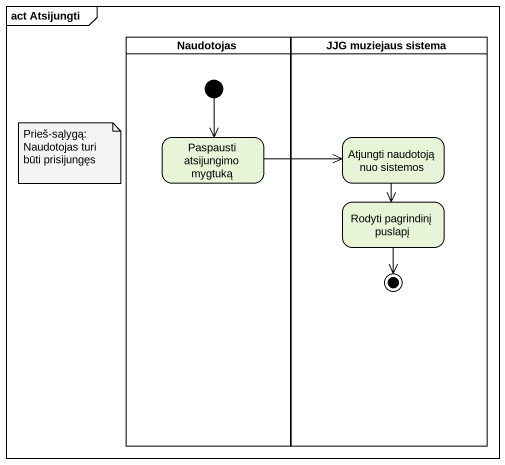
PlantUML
@startuml
mainframe act Atsijungti
hide empty description
state Naudotojas <<partition>> {
  state "Paspausti atsijungimo mygtuką" as Paspausti_atsijungimo
  [*] --> Paspausti_atsijungimo
}
state "JJG muziejaus sistema" as JJG_muziejaus_sistema <<partition>> {
  state "Atjungti naudotoją nuo sistemos" as Atjungti_naudotoją_nuo
  state "Rodyti pagrindinį puslapį" as Rodyti_pagrindinį_puslapį
  Rodyti_pagrindinį_puslapį --> [*]
}
Paspausti_atsijungimo -right-> Atjungti_naudotoją_nuo
Atjungti_naudotoją_nuo --> Rodyti_pagrindinį_puslapį
note as N1
  Prieš-sąlygą:
  Naudotojas turi būti prisijungęs
end note
@enduml
